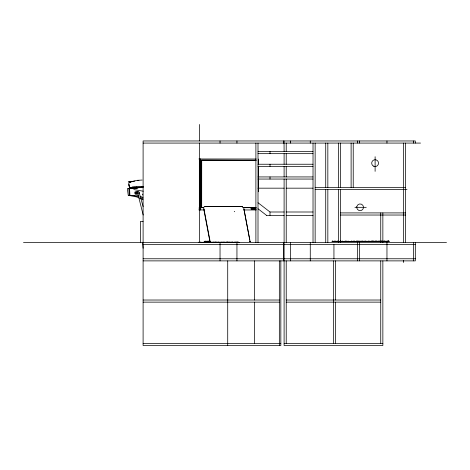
<?xml version="1.0" encoding="UTF-8"?>
<svg xmlns="http://www.w3.org/2000/svg" width="470" height="470" viewBox="0 0 470 470"><rect width="100%" height="100%" fill="white"/><g stroke="black" fill="none" stroke-linecap="round" stroke-linejoin="round"><path stroke-width="0.7" d="M258.007 143.08L258.007 242.538M345.127 241.116L345.286 240.84L345.227 241.316M346.884 240.834L346.795 241.357M348.37 241.316L348.299 241.04M351.513 241.316L351.666 240.869M353.058 241.257L353.176 240.84M356.225 241.316L356.378 240.869M361.072 240.834L360.984 241.316M372.005 241.316L372.093 240.834M372.064 240.834L371.958 241.257M375.148 241.357L375.236 240.834M376.705 241.257L376.74 240.84M378.256 241.04L378.291 241.357M380.019 241.357L379.866 240.916M381.464 241.386L381.464 240.84M382.98 241.04L383.162 241.357M387.791 240.834L387.809 241.269M199.897 208.304C199.022 211.571 199.715 207.282 200.144 208.169M201.289 242.297L201.701 242.22M202.529 242.297L202.952 242.22M203.774 242.297L204.045 242.021L204.115 242.491M206.524 241.316L206.16 241.104M206.6 242.491L206.459 242.009M207.499 242.297L207.828 242.05L207.84 242.491M208.98 241.045L208.621 241.245L208.98 241.445M210.084 241.527L210.196 241.045M251.021 208.774C252.754 208.028 250.774 209.843 251.127 208.474M251.791 209.074L251.85 208.562M252.619 208.351C254.27 209.191 251.115 209.185 252.76 208.351M252.854 209.185L252.402 208.668L253.019 208.474M252.807 209.144L252.807 208.41M253.947 208.369C255.151 210.354 252.302 208.21 253.988 208.351M253.894 209.185L253.589 208.474M253.853 209.197L254.252 208.474M255.128 209.185C253.688 208.145 256.714 208.492 255.081 209.197M255.034 209.144L255.128 208.369M255.745 209.015L255.939 209.397L255.821 208.375M210.713 242.244L210.325 242.097M211.512 242.244L211.083 242.044M212.305 242.314L211.817 242.167M214.584 242.485L214.255 242.103M214.702 242.314L214.238 242.103M215.501 242.167C215.219 243.225 214.743 241.445 215.513 242.167M217.128 242.167L216.652 242.103L216.934 242.514M217.863 242.444L217.416 242.244L217.863 242.044M218.714 242.314L218.292 242.044M219.508 242.314L219.091 242.044M220.312 242.314L219.825 242.167M220.759 242.485L220.759 241.997L221.106 242.314M221.617 242.514L221.464 242.103M223.503 242.385L223.033 242.244L223.514 242.103M223.979 242.485L223.885 242.103M225.13 242.314L224.707 242.044L224.819 242.514M228.326 242.314L227.903 242.044M229.947 242.244L229.63 241.968L229.466 242.314M230.559 242.514L230.335 242.044L230.735 242.314M231.54 242.314L231.076 242.103L231.487 242.444M233.138 242.314L232.674 242.103M233.837 242.485L233.437 242.244L233.954 242.167M235.529 242.314L235.165 241.997L235.241 242.514M237.138 242.314L236.716 242.044M237.567 242.485L237.567 241.997L237.932 242.314M284.103 215.36L266.619 215.36M335.827 240.834L335.745 241.186M337.495 240.869L337.343 241.316M338.846 241.04L338.899 241.257M340.574 240.834L340.456 241.316M342.178 240.869L342.043 241.257M364.068 240.975L364.115 241.357M365.778 240.834L365.689 241.316M373.509 241.04L373.703 241.386L373.544 241.116M142.146 180.051L137.346 180.31L129.021 182.143L128.792 183.864A4.935 3.208 -90 0 0 130.396 188.141L135.983 187.319L143.203 187.101M129.15 182.583L129.268 182.143L133.092 181.344M200.361 242.491L200.273 242.009L200.103 242.438M200.396 242.438L200.361 242.097M205.143 242.538L205.214 242.009M206.166 241.539L206.547 241.316M207.399 241.386L207.799 241.245L207.399 241.104M209.931 242.244L210.243 242.009M359.362 240.975L359.374 241.186M255.181 209.185L255.721 208.797M213.092 242.103L212.734 241.997L212.681 242.444M213.456 242.103L213.609 242.514M221.423 242.167L221.899 242.103M226.675 242.044L226.305 242.044L226.37 242.485M231.892 242.103L231.986 242.485M235.934 242.044L236.175 242.514M237.908 242.103C238.067 243.143 238.731 241.662 237.814 241.997M208.962 241.445L208.962 241.045M334.229 240.84L334.176 241.257M354.686 240.869L354.621 241.316M357.929 240.834L357.993 241.357M357.993 240.869L357.887 241.386M362.582 240.84L362.529 241.257M368.897 240.834L368.832 241.357M384.672 240.84L384.566 241.257M210.231 242.021L210.296 242.444M213.445 242.103L213.915 242.167M215.836 242.103L216.265 242.044M215.912 242.044L215.93 242.485M218.303 242.044L218.303 242.444M222.245 242.103L222.721 242.103M223.867 242.103L224.319 242.103M227.122 242.044L227.122 242.444M227.921 242.044L227.921 242.444M231.875 242.103L232.327 242.103M232.726 242.044L232.826 242.514M235.875 242.103L236.287 242.044M237.074 242.444L236.651 242.314M142.974 199.603L136.993 197.018L128.251 195.273L132.752 195.373L138.773 196.848M199.027 208.163L199.392 207.91L199.838 208.333M201.389 242.538L201.683 242.22M207.869 242.491L207.558 242.491M208.803 242.097L209.156 242.22L208.892 242.567M332.754 241.386L332.719 240.834L332.69 241.269M209.855 242.444L209.438 242.167L209.92 242.167M225.941 242.167L225.441 242.167L225.859 242.444M227.104 242.044L227.48 242.044M228.702 242.044L229.037 241.997M228.637 242.314L229.09 242.444M234.747 242.167L234.313 242.044L234.377 242.485M204.103 206.788L204.885 206.483L242.332 206.618M139.443 193.599L139.478 192.653M200.079 208.339L199.615 208.333M135.266 188.376L135.666 188.123A3.032 1.968 -90 0 0 136.382 187.013M199.039 242.567L199.039 242.021M200.326 242.567L200.05 242.438M251.156 208.774L251.709 209.144L251.203 209.144M212.199 242.485L211.817 242.314M220.207 242.485L219.825 242.314M228.209 242.485L227.838 242.314M199.956 160.111L199.339 160.393L199.339 207.388L199.956 207.67L199.956 160.111L199.509 160.111M142.751 194.045L142.627 194.962M136.541 188.112L137.675 187.771L137.07 187.489L137.675 187.771M388.637 241.398L388.637 240.834L388.637 241.269M135.748 193.916C137.81 194.41 137.763 191.913 135.824 192.054M138.221 193.258L134.59 193.246M131.688 187.953L132.193 187.847M135.571 187.489L137.387 187.324M137.07 187.489L137.91 187.606L130.642 188.141A4.935 3.208 -90 0 1 129.978 187.354M136.412 187.953L138.862 187.454M205.114 241.527L205.114 240.963L205.167 241.398M129.867 182.066L132.522 181.579M133.727 181.209L134.855 181.126M131.953 187.953L133.169 187.765M251.526 208.351L251.391 208.351M252.719 209.185L254.987 209.185M222.569 242.514L222.245 242.385M141.558 186.995L142.88 186.907M143.103 187.189L135.548 188.141M137.575 180.592L138.944 180.515M138.339 193.916C133.844 194.692 134.05 190.168 138.397 192.054M143.103 143.08L420.509 143.08M258.007 151.546L313.026 151.546M258.007 153.661L313.026 153.661M198.88 158.978L256.262 159.019M255.986 160.147L201.436 160.147L201.436 207.705L203.91 207.705M256.209 160.429L201.712 160.147L201.683 207.423L203.863 207.423M258.007 164.242L313.026 164.242M258.007 166.357L313.026 166.357M258.007 176.937L313.026 176.937M258.007 179.052L313.026 179.052M128.251 181.549L132.945 181.549M315.141 187.518L405.522 187.518M258.007 188.17L284.103 188.17M286.224 188.17L313.026 188.17M131.624 188.288L131.224 188.288L132.223 186.948L135.936 186.478L143.209 186.643M136.376 188.288L135.301 188.141M128.363 188.376L136.952 188.123A3.032 1.968 -90 0 0 137.358 187.642M135.113 188.605L127.341 188.605L128.251 195.273M133.774 189.592L143.209 191.196M315.141 189.633L406.997 189.633M130.654 195.632L134.285 195.632L135.477 194.868L138.838 195.867M204.897 206.542L241.897 206.542M354.921 207.329L366.248 207.329M242.391 207.423L256.209 207.423M243.519 207.705L255.986 207.705M199.033 207.94L199.521 207.94M199.774 208.104L200.12 208.104M252.525 208.369L252.854 208.369M254.987 208.369L255.48 208.474M255.404 208.562L255.745 208.58M252.437 209.144L252.942 209.144M253.665 209.144L254.176 209.144M254.899 209.144L255.404 209.144M199.65 209.491L199.033 209.579L199.392 209.602M198.88 209.925L204.397 209.961M243.83 209.961L256.262 209.961M258.007 202.723L270.003 211.999L284.103 211.999M286.224 211.999L313.026 211.999M340.533 212.91L405.522 212.91M340.533 215.031L405.522 215.031M286.224 215.36L313.026 215.36M143.091 221.376L140.46 221.376L140.46 242.538M210.642 241.398L204.121 241.398L210.642 241.539M249.717 241.398L250.375 241.398L249.717 241.539M199.345 242.45L239.383 242.538M23.5 242.538L446.5 242.538M199.345 242.591L209.508 242.591M143.103 244.653L415.315 244.653M143.103 258.764L415.315 258.764M143.103 260.879L415.315 260.879L415.315 242.538M143.103 300.024L279.339 300.024M286.224 300.024L380.741 300.024M143.103 302.139L279.339 302.139M286.224 302.139L380.741 302.139M143.103 343.406L280.837 343.406M284.103 343.406L382.856 343.406M134.632 192.136L138.233 192.976M242.091 206.5L242.538 206.7M142.933 197.376L139.972 196.266M141 197.711L142.845 198.358M130.707 187.894L131.042 188.088M258.007 208.756L266.608 215.413M234.26 211.347L234.689 211.747M205.848 242.138L206.277 242.538M130.331 188.376L129.197 186.49L128.95 184.181M143.121 206.565L138.938 191.754L137.352 191.754L143.174 215.031M209.914 240.405L203.904 208.621M250.163 241.862L243.842 208.615L249.793 240.147M203.675 208.651L209.967 241.88M143.103 248.266L142.633 242.538A0.635 0.476 -90 0 1 142.698 242.22M128.798 188.605L129.315 195.167L129.585 188.605L129.89 195.173M415.315 143.08L415.315 140.965L143.103 140.965L143.103 345.521L280.837 345.521L280.837 260.879M413.371 140.965L413.371 143.08M413.371 242.538L413.371 260.879M405.522 143.08L405.522 242.538M403.407 143.08L403.407 242.538M403.407 260.374L403.407 262.513M386.963 140.965L386.963 143.08M386.963 242.538L386.963 260.879M382.856 212.91L382.856 242.538M382.856 260.879L382.856 345.521L284.103 345.521L284.103 179.052M380.741 212.91L380.741 242.538M380.741 260.879L380.741 343.406M375.113 156.733L375.113 171.35M359.35 140.965L359.35 143.08M359.35 242.538L359.35 260.879M357.611 140.965L357.611 143.08M357.611 242.538L357.611 260.879M353.228 143.08L353.228 187.518M351.113 143.08L351.113 187.518M340.533 143.08L340.533 187.518M340.533 189.633L340.533 242.538M338.418 143.08L338.418 187.518M338.418 189.633L338.418 242.538M335.598 260.879L335.598 300.024M335.598 302.139L335.598 343.406M333.941 244.653L333.941 258.764M333.483 260.879L333.483 343.406M327.837 143.08L327.837 187.518M327.837 189.633L327.837 242.538M325.722 143.08L325.722 187.518M325.722 189.633L325.722 242.538M315.141 143.08L315.141 242.538M313.026 143.08L313.026 242.538M310.271 140.965L310.271 143.08M310.271 242.538L310.271 260.879M290.531 140.965L290.531 143.08M290.531 242.538L290.531 260.879M286.224 143.08L286.224 151.546M286.224 153.661L286.224 164.242M286.224 166.357L286.224 176.937M286.224 179.052L286.224 242.538M286.224 260.879L286.224 343.406M284.039 140.965L284.103 151.546M284.103 153.661L284.103 164.242M284.103 166.357L284.103 176.937M283.61 140.965L283.61 143.08M283.61 242.538L283.61 260.879M279.339 260.879L279.339 345.521M270.009 151.546L270.009 153.661M270.009 164.242L270.009 166.357M270.009 176.937L270.009 179.052M270.003 211.999L270.003 215.36M258.441 159.019L258.441 164.112M258.441 166.298L258.441 177.214M258.441 178.671L258.441 191.766M255.892 143.08L255.892 242.538M254.393 260.879L254.393 300.024M254.393 302.139L254.393 343.406M236.945 140.965L236.945 143.08M236.945 242.538L236.945 260.879M227.715 260.879L227.715 345.521M220.036 140.965L220.036 143.08M220.036 242.538L220.036 260.879M200.725 159.019L200.725 209.961M200.643 158.978L200.643 209.925M199.462 124.48L199.462 140.935M199.462 143.08L199.462 242.538M129.473 186.332A4.935 3.208 -90 0 1 129.15 185.139M130.337 181.996A2.526 0.323 -6.3 0 1 130.913 181.896M356.771 206.759L356.736 207.646A3.402 3.402 0 0 0 363.474 207.893L363.51 207.006A3.402 3.402 0 0 0 356.771 206.759M389.272 241.269L332.055 241.41L389.272 241.269M373.403 166.11A3.413 3.413 0 0 0 378.526 163.155A3.413 3.413 0 0 0 373.403 160.194A3.413 3.413 0 0 0 373.403 166.11"/></g></svg>
